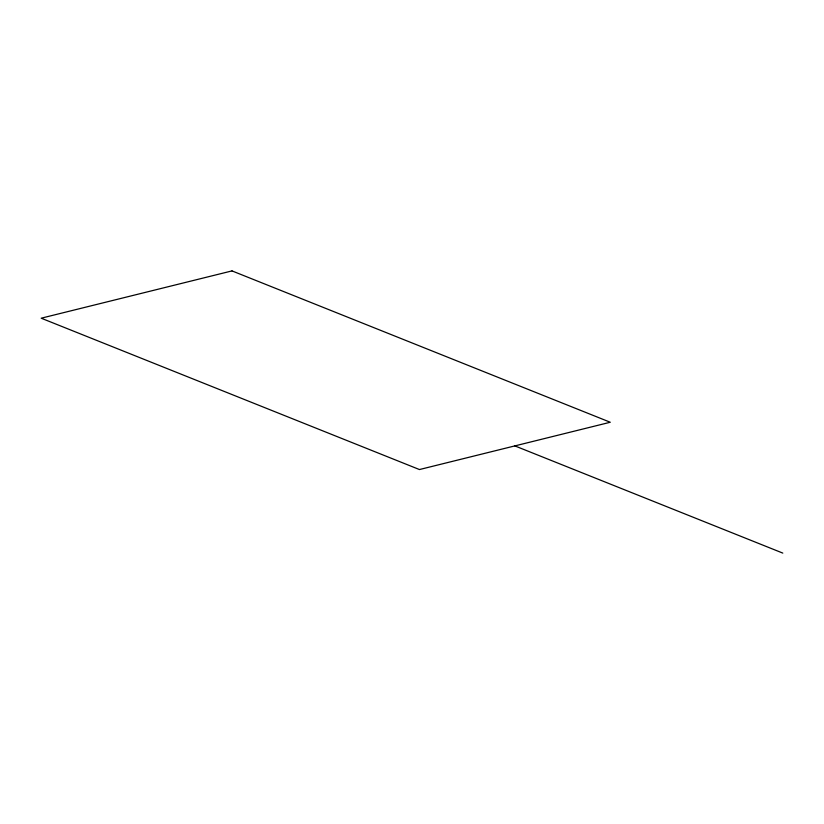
<?xml version="1.0" encoding="UTF-8"?>
<svg xmlns="http://www.w3.org/2000/svg" width="824" height="824" viewBox="0 0 824 824"><rect width="100%" height="100%" fill="white"/><g stroke="black" fill="none" stroke-linecap="round" stroke-linejoin="round"><path stroke-width="1.24" d="M514.866 445.897L782.8 553.1M232.007 270.9L41.2 318.198L419.457 469.546L610.265 422.248L232.007 270.9"/></g></svg>
